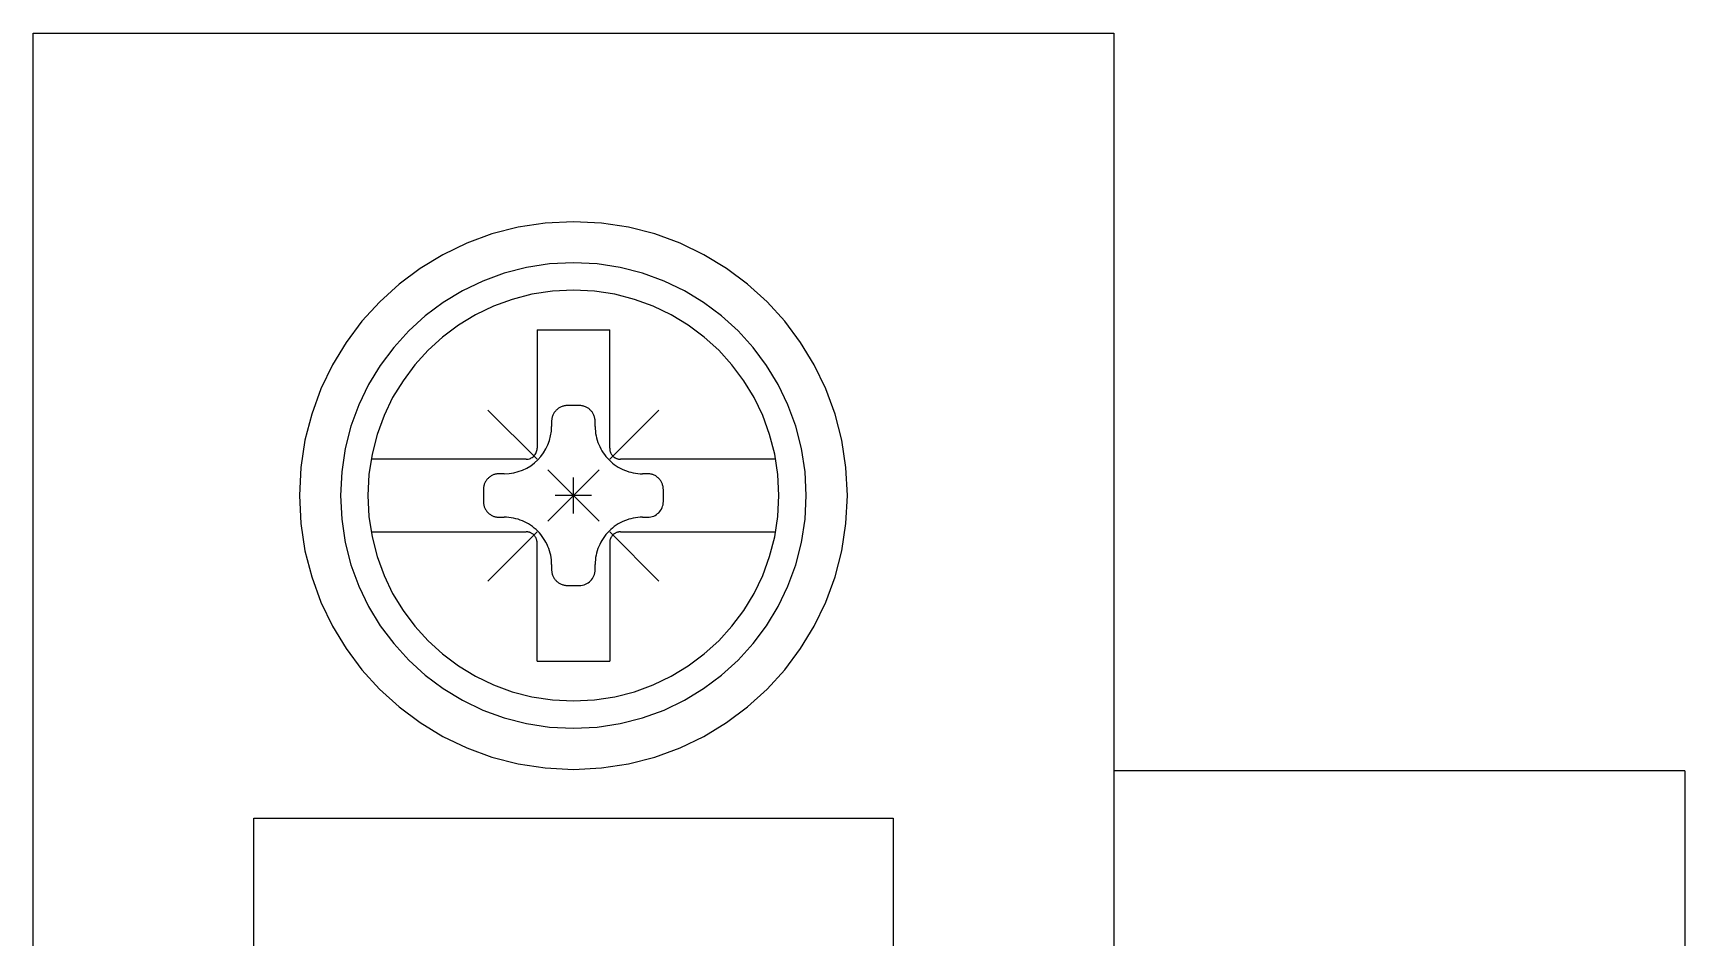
# Model space of a CAD drawing. Header units: millimetres. Extents: x 173893 to 258446, y -176540 to -123824.
# Drawn here: x 199119.33 to 199146.8, y -139255.72 to -139240.66 of the extents above; entities that cross this region are included whole.
import ezdxf

# ---------------------------------------------------------------- set-up
doc = ezdxf.new("R2010")
doc.units = ezdxf.units.MM
doc.header["$LTSCALE"] = 3
doc.layers.add('1', color=3, linetype='Continuous')

msp = doc.modelspace()

# ---------------------------------------------------------------- linework, layer by layer
for p, q in [((199119.325, -139320.141), (199119.325, -139240.659)), ((199119.325, -139240.659), (199137.297, -139240.659)), ((199137.297, -139240.659), (199137.297, -139320.141)), ((199127.845, -139243.822), (199127.393, -139243.891)), ((199128.311, -139243.798), (199127.845, -139243.822)), ((199128.777, -139243.822), (199128.311, -139243.798)), ((199128.311, -139243.798), (199128.311, -139243.798)), ((199129.23, -139243.891), (199128.777, -139243.822)), ((199126.956, -139244.003), (199126.538, -139244.156)), ((199127.393, -139243.891), (199126.956, -139244.003)), ((199129.666, -139244.003), (199129.23, -139243.891)), ((199130.085, -139244.156), (199129.666, -139244.003)), ((199126.139, -139244.348), (199125.764, -139244.576)), ((199126.538, -139244.156), (199126.139, -139244.348)), ((199130.483, -139244.348), (199130.085, -139244.156)), ((199130.859, -139244.576), (199130.483, -139244.348)), ((199125.764, -139244.576), (199125.413, -139244.838)), ((199127.531, -139244.56), (199127.16, -139244.656)), ((199127.915, -139244.501), (199127.531, -139244.56)), ((199128.311, -139244.482), (199127.915, -139244.501)), ((199128.707, -139244.501), (199128.311, -139244.482)), ((199128.311, -139244.482), (199128.311, -139244.482)), ((199129.092, -139244.56), (199128.707, -139244.501)), ((199129.463, -139244.656), (199129.092, -139244.56)), ((199131.209, -139244.838), (199130.859, -139244.576)), ((199125.413, -139244.838), (199125.09, -139245.133)), ((199126.804, -139244.786), (199126.465, -139244.949)), ((199127.16, -139244.656), (199126.804, -139244.786)), ((199129.819, -139244.786), (199129.463, -139244.656)), ((199130.157, -139244.949), (199129.819, -139244.786)), ((199131.533, -139245.133), (199131.209, -139244.838)), ((199125.09, -139245.133), (199124.795, -139245.456)), ((199126.146, -139245.143), (199125.848, -139245.366)), ((199126.465, -139244.949), (199126.146, -139245.143)), ((199127.295, -139245.091), (199126.981, -139245.206)), ((199127.622, -139245.007), (199127.295, -139245.091)), ((199127.962, -139244.955), (199127.622, -139245.007)), ((199128.311, -139244.937), (199127.962, -139244.955)), ((199128.661, -139244.955), (199128.311, -139244.937)), ((199128.311, -139244.937), (199128.311, -139244.937)), ((199129, -139245.007), (199128.661, -139244.955)), ((199129.327, -139245.091), (199129, -139245.007)), ((199129.641, -139245.206), (199129.327, -139245.091)), ((199130.476, -139245.143), (199130.157, -139244.949)), ((199130.775, -139245.366), (199130.476, -139245.143)), ((199131.827, -139245.456), (199131.533, -139245.133)), ((199124.795, -139245.456), (199124.533, -139245.807)), ((199125.848, -139245.366), (199125.573, -139245.616)), ((199126.682, -139245.35), (199126.401, -139245.521)), ((199126.981, -139245.206), (199126.682, -139245.35)), ((199129.94, -139245.35), (199129.641, -139245.206)), ((199130.222, -139245.521), (199129.94, -139245.35)), ((199131.05, -139245.616), (199130.775, -139245.366)), ((199132.089, -139245.807), (199131.827, -139245.456)), ((199125.573, -139245.616), (199125.323, -139245.891)), ((199126.137, -139245.717), (199125.895, -139245.938)), ((199126.401, -139245.521), (199126.137, -139245.717)), ((199127.708, -139245.597), (199127.708, -139247.569)), ((199127.708, -139245.597), (199128.915, -139245.597)), ((199128.915, -139247.569), (199128.915, -139245.597)), ((199130.485, -139245.717), (199130.222, -139245.521)), ((199130.728, -139245.938), (199130.485, -139245.717)), ((199131.3, -139245.891), (199131.05, -139245.616)), ((199124.533, -139245.807), (199124.305, -139246.182)), ((199125.323, -139245.891), (199125.1, -139246.189)), ((199125.895, -139245.938), (199125.674, -139246.181)), ((199130.948, -139246.181), (199130.728, -139245.938)), ((199131.523, -139246.189), (199131.3, -139245.891)), ((199132.318, -139246.182), (199132.089, -139245.807)), ((199124.305, -139246.182), (199124.113, -139246.581)), ((199125.1, -139246.189), (199124.906, -139246.508)), ((199125.674, -139246.181), (199125.478, -139246.444)), ((199131.145, -139246.444), (199130.948, -139246.181)), ((199131.717, -139246.508), (199131.523, -139246.189)), ((199132.51, -139246.581), (199132.318, -139246.182)), ((199124.906, -139246.508), (199124.743, -139246.847)), ((199125.478, -139246.444), (199125.306, -139246.725)), ((199131.316, -139246.725), (199131.145, -139246.444)), ((199131.88, -139246.847), (199131.717, -139246.508)), ((199124.113, -139246.581), (199123.96, -139246.999)), ((199124.743, -139246.847), (199124.612, -139247.203)), ((199125.306, -139246.725), (199125.163, -139247.024)), ((199131.46, -139247.024), (199131.316, -139246.725)), ((199132.01, -139247.203), (199131.88, -139246.847)), ((199132.663, -139246.999), (199132.51, -139246.581)), ((199123.96, -139246.999), (199123.848, -139247.436)), ((199125.163, -139247.024), (199125.048, -139247.338)), ((199126.889, -139246.932), (199127.708, -139247.751)), ((199127.95, -139247.107), (199127.949, -139247.12)), ((199127.949, -139247.12), (199127.949, -139247.205)), ((199127.951, -139247.094), (199127.95, -139247.107)), ((199127.952, -139247.081), (199127.951, -139247.094)), ((199127.954, -139247.069), (199127.952, -139247.081)), ((199127.957, -139247.056), (199127.954, -139247.069)), ((199127.961, -139247.044), (199127.957, -139247.056)), ((199127.964, -139247.032), (199127.961, -139247.044)), ((199127.969, -139247.02), (199127.964, -139247.032)), ((199127.974, -139247.008), (199127.969, -139247.02)), ((199127.98, -139246.997), (199127.974, -139247.008)), ((199127.986, -139246.985), (199127.98, -139246.997)), ((199127.993, -139246.975), (199127.986, -139246.985)), ((199128.001, -139246.964), (199127.993, -139246.975)), ((199128.009, -139246.954), (199128.001, -139246.964)), ((199128.017, -139246.944), (199128.009, -139246.954)), ((199128.026, -139246.935), (199128.017, -139246.944)), ((199128.036, -139246.926), (199128.026, -139246.935)), ((199128.026, -139246.935), (199128.026, -139246.935)), ((199128.045, -139246.917), (199128.036, -139246.926)), ((199128.056, -139246.909), (199128.045, -139246.917)), ((199128.066, -139246.902), (199128.056, -139246.909)), ((199128.077, -139246.895), (199128.066, -139246.902)), ((199128.088, -139246.889), (199128.077, -139246.895)), ((199128.1, -139246.883), (199128.088, -139246.889)), ((199128.111, -139246.878), (199128.1, -139246.883)), ((199128.123, -139246.873), (199128.111, -139246.878)), ((199128.135, -139246.869), (199128.123, -139246.873)), ((199128.148, -139246.866), (199128.135, -139246.869)), ((199128.16, -139246.863), (199128.148, -139246.866)), ((199128.173, -139246.861), (199128.16, -139246.863)), ((199128.186, -139246.859), (199128.173, -139246.861)), ((199128.199, -139246.858), (199128.186, -139246.859)), ((199128.212, -139246.858), (199128.199, -139246.858)), ((199128.411, -139246.858), (199128.212, -139246.858)), ((199128.212, -139246.858), (199128.212, -139246.858)), ((199128.424, -139246.858), (199128.411, -139246.858)), ((199128.437, -139246.859), (199128.424, -139246.858)), ((199128.45, -139246.861), (199128.437, -139246.859)), ((199128.462, -139246.863), (199128.45, -139246.861)), ((199128.475, -139246.866), (199128.462, -139246.863)), ((199128.487, -139246.869), (199128.475, -139246.866)), ((199128.499, -139246.873), (199128.487, -139246.869)), ((199128.511, -139246.878), (199128.499, -139246.873)), ((199128.523, -139246.883), (199128.511, -139246.878)), ((199128.534, -139246.889), (199128.523, -139246.883)), ((199128.546, -139246.895), (199128.534, -139246.889)), ((199128.557, -139246.902), (199128.546, -139246.895)), ((199128.567, -139246.909), (199128.557, -139246.902)), ((199128.577, -139246.917), (199128.567, -139246.909)), ((199128.587, -139246.926), (199128.577, -139246.917)), ((199128.597, -139246.935), (199128.587, -139246.926)), ((199128.605, -139246.944), (199128.597, -139246.935)), ((199128.597, -139246.935), (199128.597, -139246.935)), ((199128.614, -139246.954), (199128.605, -139246.944)), ((199128.622, -139246.964), (199128.614, -139246.954)), ((199128.629, -139246.975), (199128.622, -139246.964)), ((199128.636, -139246.985), (199128.629, -139246.975)), ((199128.642, -139246.997), (199128.636, -139246.985)), ((199128.648, -139247.008), (199128.642, -139246.997)), ((199128.653, -139247.02), (199128.648, -139247.008)), ((199128.658, -139247.032), (199128.653, -139247.02)), ((199128.662, -139247.044), (199128.658, -139247.032)), ((199128.665, -139247.056), (199128.662, -139247.044)), ((199128.668, -139247.069), (199128.665, -139247.056)), ((199128.67, -139247.081), (199128.668, -139247.069)), ((199128.672, -139247.094), (199128.67, -139247.081)), ((199128.673, -139247.107), (199128.672, -139247.094)), ((199128.673, -139247.12), (199128.673, -139247.107)), ((199128.673, -139247.205), (199128.673, -139247.12)), ((199128.673, -139247.12), (199128.673, -139247.12)), ((199128.915, -139247.751), (199129.734, -139246.932)), ((199131.575, -139247.338), (199131.46, -139247.024)), ((199132.775, -139247.436), (199132.663, -139246.999)), ((199124.612, -139247.203), (199124.517, -139247.574)), ((199125.048, -139247.338), (199124.964, -139247.666)), ((199127.914, -139247.439), (199127.933, -139247.363)), ((199127.933, -139247.363), (199127.945, -139247.285)), ((199127.945, -139247.285), (199127.949, -139247.205)), ((199128.673, -139247.205), (199128.673, -139247.205)), ((199128.673, -139247.205), (199128.674, -139247.244)), ((199128.674, -139247.244), (199128.677, -139247.283)), ((199128.677, -139247.283), (199128.682, -139247.321)), ((199128.682, -139247.321), (199128.689, -139247.359)), ((199128.689, -139247.359), (199128.697, -139247.397)), ((199128.697, -139247.397), (199128.707, -139247.434)), ((199131.659, -139247.666), (199131.575, -139247.338)), ((199132.105, -139247.574), (199132.01, -139247.203)), ((199123.848, -139247.436), (199123.778, -139247.888)), ((199124.517, -139247.574), (199124.458, -139247.958)), ((199124.964, -139247.666), (199124.912, -139248.005)), ((199127.666, -139247.684), (199127.677, -139247.67)), ((199127.677, -139247.67), (199127.686, -139247.655)), ((199127.686, -139247.655), (199127.694, -139247.639)), ((199127.694, -139247.639), (199127.7, -139247.622)), ((199127.7, -139247.622), (199127.704, -139247.605)), ((199127.704, -139247.605), (199127.707, -139247.587)), ((199127.707, -139247.587), (199127.708, -139247.569)), ((199127.769, -139247.706), (199127.815, -139247.645)), ((199127.815, -139247.645), (199127.854, -139247.58)), ((199127.854, -139247.58), (199127.887, -139247.511)), ((199127.887, -139247.511), (199127.914, -139247.439)), ((199128.707, -139247.434), (199128.719, -139247.47)), ((199128.719, -139247.47), (199128.733, -139247.506)), ((199128.733, -139247.506), (199128.749, -139247.541)), ((199128.749, -139247.541), (199128.766, -139247.576)), ((199128.766, -139247.576), (199128.785, -139247.609)), ((199128.785, -139247.609), (199128.806, -139247.642)), ((199128.806, -139247.642), (199128.828, -139247.673)), ((199128.828, -139247.673), (199128.852, -139247.704)), ((199128.915, -139247.569), (199128.915, -139247.569)), ((199128.915, -139247.569), (199128.915, -139247.577)), ((199128.915, -139247.577), (199128.915, -139247.586)), ((199128.915, -139247.586), (199128.916, -139247.595)), ((199128.916, -139247.595), (199128.918, -139247.604)), ((199128.918, -139247.604), (199128.92, -139247.613)), ((199128.92, -139247.613), (199128.922, -139247.621)), ((199128.922, -139247.621), (199128.925, -139247.63)), ((199128.925, -139247.63), (199128.928, -139247.638)), ((199128.928, -139247.638), (199128.932, -139247.646)), ((199128.932, -139247.646), (199128.936, -139247.654)), ((199128.936, -139247.654), (199128.94, -139247.662)), ((199128.94, -139247.662), (199128.945, -139247.67)), ((199128.945, -139247.67), (199128.95, -139247.677)), ((199131.711, -139248.005), (199131.659, -139247.666)), ((199132.164, -139247.958), (199132.105, -139247.574)), ((199132.844, -139247.888), (199132.775, -139247.436)), ((199123.778, -139247.888), (199123.755, -139248.354)), ((199127.526, -139247.751), (199124.948, -139247.751)), ((199127.396, -139247.957), (199127.468, -139247.93)), ((199127.468, -139247.93), (199127.537, -139247.897)), ((199127.526, -139247.751), (199127.544, -139247.75)), ((199127.526, -139247.751), (199127.526, -139247.751)), ((199127.537, -139247.897), (199127.602, -139247.858)), ((199127.544, -139247.75), (199127.562, -139247.747)), ((199127.562, -139247.747), (199127.58, -139247.742)), ((199127.58, -139247.742), (199127.597, -139247.736)), ((199127.597, -139247.736), (199127.612, -139247.729)), ((199127.602, -139247.858), (199127.663, -139247.812)), ((199127.612, -139247.729), (199127.627, -139247.719)), ((199127.627, -139247.719), (199127.641, -139247.709)), ((199127.641, -139247.709), (199127.655, -139247.697)), ((199127.655, -139247.697), (199127.666, -139247.684)), ((199127.663, -139247.812), (199127.719, -139247.762)), ((199127.719, -139247.762), (199127.769, -139247.706)), ((199127.885, -139247.928), (199128.738, -139248.781)), ((199127.885, -139248.781), (199128.738, -139247.928)), ((199128.852, -139247.704), (199128.877, -139247.733)), ((199128.877, -139247.733), (199128.904, -139247.762)), ((199128.904, -139247.762), (199128.904, -139247.762)), ((199128.904, -139247.762), (199128.932, -139247.788)), ((199128.932, -139247.788), (199128.962, -139247.814)), ((199128.95, -139247.677), (199128.956, -139247.684)), ((199128.956, -139247.684), (199128.962, -139247.691)), ((199128.962, -139247.691), (199128.968, -139247.697)), ((199128.962, -139247.814), (199128.992, -139247.838)), ((199128.968, -139247.697), (199128.968, -139247.697)), ((199128.968, -139247.697), (199128.974, -139247.703)), ((199128.974, -139247.703), (199128.981, -139247.709)), ((199128.981, -139247.709), (199128.988, -139247.715)), ((199128.988, -139247.715), (199128.996, -139247.72)), ((199128.992, -139247.838), (199129.024, -139247.86)), ((199128.996, -139247.72), (199129.003, -139247.725)), ((199129.003, -139247.725), (199129.011, -139247.729)), ((199129.011, -139247.729), (199129.019, -139247.733)), ((199129.019, -139247.733), (199129.027, -139247.737)), ((199129.024, -139247.86), (199129.056, -139247.88)), ((199129.027, -139247.737), (199129.035, -139247.74)), ((199129.035, -139247.74), (199129.044, -139247.743)), ((199129.044, -139247.743), (199129.052, -139247.745)), ((199129.052, -139247.745), (199129.061, -139247.747)), ((199129.056, -139247.88), (199129.09, -139247.899)), ((199129.061, -139247.747), (199129.07, -139247.749)), ((199129.07, -139247.749), (199129.079, -139247.75)), ((199129.079, -139247.75), (199129.088, -139247.75)), ((199129.088, -139247.75), (199129.097, -139247.751)), ((199129.09, -139247.899), (199129.124, -139247.917)), ((199131.675, -139247.751), (199129.097, -139247.751)), ((199129.124, -139247.917), (199129.159, -139247.932)), ((199129.159, -139247.932), (199129.195, -139247.946)), ((199129.195, -139247.946), (199129.232, -139247.958)), ((199132.868, -139248.354), (199132.844, -139247.888)), ((199124.458, -139247.958), (199124.439, -139248.354)), ((199124.912, -139248.005), (199124.894, -139248.354)), ((199126.818, -139248.216), (199126.816, -139248.229)), ((199126.82, -139248.203), (199126.818, -139248.216)), ((199126.823, -139248.191), (199126.82, -139248.203)), ((199126.826, -139248.178), (199126.823, -139248.191)), ((199126.83, -139248.166), (199126.826, -139248.178)), ((199126.835, -139248.154), (199126.83, -139248.166)), ((199126.84, -139248.142), (199126.835, -139248.154)), ((199126.846, -139248.131), (199126.84, -139248.142)), ((199126.852, -139248.12), (199126.846, -139248.131)), ((199126.859, -139248.109), (199126.852, -139248.12)), ((199126.866, -139248.098), (199126.859, -139248.109)), ((199126.874, -139248.088), (199126.866, -139248.098)), ((199126.883, -139248.078), (199126.874, -139248.088)), ((199126.892, -139248.069), (199126.883, -139248.078)), ((199126.901, -139248.06), (199126.892, -139248.069)), ((199126.892, -139248.069), (199126.892, -139248.069)), ((199126.911, -139248.052), (199126.901, -139248.06)), ((199126.921, -139248.044), (199126.911, -139248.052)), ((199126.932, -139248.036), (199126.921, -139248.044)), ((199126.942, -139248.029), (199126.932, -139248.036)), ((199126.953, -139248.023), (199126.942, -139248.029)), ((199126.965, -139248.017), (199126.953, -139248.023)), ((199126.977, -139248.012), (199126.965, -139248.017)), ((199126.989, -139248.007), (199126.977, -139248.012)), ((199127.001, -139248.003), (199126.989, -139248.007)), ((199127.013, -139248), (199127.001, -139248.003)), ((199127.026, -139247.997), (199127.013, -139248)), ((199127.038, -139247.995), (199127.026, -139247.997)), ((199127.051, -139247.993), (199127.038, -139247.995)), ((199127.064, -139247.993), (199127.051, -139247.993)), ((199127.077, -139247.992), (199127.064, -139247.993)), ((199127.162, -139247.992), (199127.077, -139247.992)), ((199127.077, -139247.992), (199127.077, -139247.992)), ((199127.162, -139247.992), (199127.242, -139247.988)), ((199127.162, -139247.992), (199127.162, -139247.992)), ((199127.242, -139247.988), (199127.321, -139247.976)), ((199127.321, -139247.976), (199127.396, -139247.957)), ((199128.311, -139248.656), (199128.311, -139248.053)), ((199129.232, -139247.958), (199129.269, -139247.968)), ((199129.269, -139247.968), (199129.306, -139247.977)), ((199129.306, -139247.977), (199129.344, -139247.984)), ((199129.344, -139247.984), (199129.383, -139247.988)), ((199129.383, -139247.988), (199129.422, -139247.991)), ((199129.422, -139247.991), (199129.461, -139247.992)), ((199129.545, -139247.992), (199129.461, -139247.992)), ((199129.558, -139247.993), (199129.545, -139247.992)), ((199129.571, -139247.993), (199129.558, -139247.993)), ((199129.584, -139247.995), (199129.571, -139247.993)), ((199129.597, -139247.997), (199129.584, -139247.995)), ((199129.609, -139248), (199129.597, -139247.997)), ((199129.622, -139248.003), (199129.609, -139248)), ((199129.634, -139248.007), (199129.622, -139248.003)), ((199129.646, -139248.012), (199129.634, -139248.007)), ((199129.657, -139248.017), (199129.646, -139248.012)), ((199129.669, -139248.023), (199129.657, -139248.017)), ((199129.68, -139248.029), (199129.669, -139248.023)), ((199129.691, -139248.036), (199129.68, -139248.029)), ((199129.701, -139248.044), (199129.691, -139248.036)), ((199129.712, -139248.052), (199129.701, -139248.044)), ((199129.722, -139248.06), (199129.712, -139248.052)), ((199129.731, -139248.069), (199129.722, -139248.06)), ((199129.74, -139248.078), (199129.731, -139248.069)), ((199129.731, -139248.069), (199129.731, -139248.069)), ((199129.748, -139248.088), (199129.74, -139248.078)), ((199129.756, -139248.098), (199129.748, -139248.088)), ((199129.764, -139248.109), (199129.756, -139248.098)), ((199129.771, -139248.12), (199129.764, -139248.109)), ((199129.777, -139248.131), (199129.771, -139248.12)), ((199129.783, -139248.142), (199129.777, -139248.131)), ((199129.788, -139248.154), (199129.783, -139248.142)), ((199129.792, -139248.166), (199129.788, -139248.154)), ((199129.796, -139248.178), (199129.792, -139248.166)), ((199129.8, -139248.191), (199129.796, -139248.178)), ((199129.803, -139248.203), (199129.8, -139248.191)), ((199129.805, -139248.216), (199129.803, -139248.203)), ((199129.807, -139248.229), (199129.805, -139248.216)), ((199131.729, -139248.354), (199131.711, -139248.005)), ((199132.184, -139248.354), (199132.164, -139247.958)), ((199123.755, -139248.354), (199123.755, -139248.354)), ((199123.755, -139248.354), (199123.778, -139248.82)), ((199124.439, -139248.354), (199124.439, -139248.354)), ((199124.439, -139248.354), (199124.458, -139248.75)), ((199124.894, -139248.354), (199124.894, -139248.354)), ((199124.894, -139248.354), (199124.912, -139248.704)), ((199126.816, -139248.229), (199126.815, -139248.242)), ((199126.815, -139248.242), (199126.815, -139248.255)), ((199126.815, -139248.255), (199126.815, -139248.454)), ((199126.815, -139248.454), (199126.815, -139248.454)), ((199126.815, -139248.454), (199126.815, -139248.467)), ((199126.815, -139248.467), (199126.816, -139248.48)), ((199126.816, -139248.48), (199126.818, -139248.493)), ((199126.818, -139248.493), (199126.82, -139248.505)), ((199128.613, -139248.354), (199128.01, -139248.354)), ((199129.803, -139248.507), (199129.806, -139248.481)), ((199129.806, -139248.481), (199129.808, -139248.454)), ((199129.807, -139248.242), (199129.807, -139248.229)), ((199129.808, -139248.255), (199129.807, -139248.242)), ((199129.808, -139248.454), (199129.808, -139248.255)), ((199129.808, -139248.255), (199129.808, -139248.255)), ((199131.711, -139248.704), (199131.729, -139248.354)), ((199131.729, -139248.354), (199131.729, -139248.354)), ((199132.164, -139248.75), (199132.184, -139248.354)), ((199132.184, -139248.354), (199132.184, -139248.354)), ((199132.844, -139248.82), (199132.868, -139248.354)), ((199132.868, -139248.354), (199132.868, -139248.354)), ((199124.458, -139248.75), (199124.517, -139249.135)), ((199124.912, -139248.704), (199124.964, -139249.043)), ((199126.82, -139248.505), (199126.823, -139248.518)), ((199126.823, -139248.518), (199126.826, -139248.53)), ((199126.826, -139248.53), (199126.83, -139248.542)), ((199126.83, -139248.542), (199126.835, -139248.554)), ((199126.835, -139248.554), (199126.84, -139248.566)), ((199126.84, -139248.566), (199126.846, -139248.578)), ((199126.846, -139248.578), (199126.852, -139248.589)), ((199126.852, -139248.589), (199126.859, -139248.6)), ((199126.859, -139248.6), (199126.866, -139248.61)), ((199126.866, -139248.61), (199126.874, -139248.62)), ((199126.874, -139248.62), (199126.883, -139248.63)), ((199126.883, -139248.63), (199126.892, -139248.64)), ((199126.892, -139248.64), (199126.892, -139248.64)), ((199126.892, -139248.64), (199126.901, -139248.649)), ((199126.901, -139248.649), (199126.911, -139248.657)), ((199126.911, -139248.657), (199126.921, -139248.665)), ((199126.921, -139248.665), (199126.932, -139248.672)), ((199126.932, -139248.672), (199126.942, -139248.679)), ((199126.942, -139248.679), (199126.953, -139248.685)), ((199126.953, -139248.685), (199126.965, -139248.691)), ((199126.965, -139248.691), (199126.977, -139248.697)), ((199126.977, -139248.697), (199126.989, -139248.701)), ((199126.989, -139248.701), (199127.001, -139248.705)), ((199127.001, -139248.705), (199127.013, -139248.708)), ((199127.013, -139248.708), (199127.026, -139248.711)), ((199127.026, -139248.711), (199127.038, -139248.713)), ((199127.038, -139248.713), (199127.051, -139248.715)), ((199127.051, -139248.715), (199127.064, -139248.716)), ((199127.064, -139248.716), (199127.077, -139248.717)), ((199127.077, -139248.717), (199127.162, -139248.717)), ((199127.201, -139248.717), (199127.162, -139248.717)), ((199127.24, -139248.72), (199127.201, -139248.717)), ((199127.278, -139248.725), (199127.24, -139248.72)), ((199127.316, -139248.732), (199127.278, -139248.725)), ((199127.354, -139248.74), (199127.316, -139248.732)), ((199127.391, -139248.75), (199127.354, -139248.74)), ((199127.427, -139248.762), (199127.391, -139248.75)), ((199127.463, -139248.776), (199127.427, -139248.762)), ((199129.195, -139248.762), (199129.159, -139248.776)), ((199129.232, -139248.75), (199129.195, -139248.762)), ((199129.269, -139248.74), (199129.232, -139248.75)), ((199129.306, -139248.732), (199129.269, -139248.74)), ((199129.344, -139248.725), (199129.306, -139248.732)), ((199129.383, -139248.72), (199129.344, -139248.725)), ((199129.422, -139248.717), (199129.383, -139248.72)), ((199129.461, -139248.717), (199129.422, -139248.717)), ((199129.461, -139248.717), (199129.545, -139248.717)), ((199129.461, -139248.717), (199129.461, -139248.717)), ((199129.545, -139248.717), (199129.572, -139248.715)), ((199129.545, -139248.717), (199129.545, -139248.717)), ((199129.572, -139248.715), (199129.598, -139248.711)), ((199129.598, -139248.711), (199129.623, -139248.705)), ((199129.623, -139248.705), (199129.648, -139248.696)), ((199129.648, -139248.696), (199129.67, -139248.685)), ((199129.67, -139248.685), (199129.692, -139248.672)), ((199129.692, -139248.672), (199129.712, -139248.656)), ((199129.712, -139248.656), (199129.731, -139248.64)), ((199129.731, -139248.64), (199129.748, -139248.621)), ((199129.748, -139248.621), (199129.763, -139248.601)), ((199129.763, -139248.601), (199129.776, -139248.579)), ((199129.776, -139248.579), (199129.787, -139248.556)), ((199129.787, -139248.556), (199129.796, -139248.532)), ((199129.796, -139248.532), (199129.803, -139248.507)), ((199131.659, -139249.043), (199131.711, -139248.704)), ((199132.105, -139249.135), (199132.164, -139248.75)), ((199123.778, -139248.82), (199123.847, -139249.273)), ((199124.948, -139248.958), (199127.526, -139248.958)), ((199124.964, -139249.043), (199125.048, -139249.37)), ((199126.889, -139249.777), (199127.708, -139248.958)), ((199127.498, -139248.792), (199127.463, -139248.776)), ((199127.533, -139248.809), (199127.498, -139248.792)), ((199127.535, -139248.958), (199127.526, -139248.958)), ((199127.566, -139248.828), (199127.533, -139248.809)), ((199127.544, -139248.959), (199127.535, -139248.958)), ((199127.552, -139248.96), (199127.544, -139248.959)), ((199127.561, -139248.962), (199127.552, -139248.96)), ((199127.57, -139248.963), (199127.561, -139248.962)), ((199127.599, -139248.849), (199127.566, -139248.828)), ((199127.579, -139248.966), (199127.57, -139248.963)), ((199127.587, -139248.969), (199127.579, -139248.966)), ((199127.595, -139248.972), (199127.587, -139248.969)), ((199127.603, -139248.975), (199127.595, -139248.972)), ((199127.63, -139248.871), (199127.599, -139248.849)), ((199127.611, -139248.979), (199127.603, -139248.975)), ((199127.619, -139248.984), (199127.611, -139248.979)), ((199127.627, -139248.989), (199127.619, -139248.984)), ((199127.634, -139248.994), (199127.627, -139248.989)), ((199127.661, -139248.895), (199127.63, -139248.871)), ((199127.641, -139248.999), (199127.634, -139248.994)), ((199127.648, -139249.005), (199127.641, -139248.999)), ((199127.655, -139249.011), (199127.648, -139249.005)), ((199127.661, -139249.018), (199127.655, -139249.011)), ((199127.655, -139249.011), (199127.655, -139249.011)), ((199127.69, -139248.92), (199127.661, -139248.895)), ((199127.667, -139249.025), (199127.661, -139249.018)), ((199127.672, -139249.032), (199127.667, -139249.025)), ((199127.677, -139249.039), (199127.672, -139249.032)), ((199127.682, -139249.046), (199127.677, -139249.039)), ((199127.686, -139249.054), (199127.682, -139249.046)), ((199127.719, -139248.947), (199127.69, -139248.92)), ((199127.746, -139248.975), (199127.719, -139248.947)), ((199127.719, -139248.947), (199127.719, -139248.947)), ((199127.771, -139249.005), (199127.746, -139248.975)), ((199127.795, -139249.035), (199127.771, -139249.005)), ((199127.817, -139249.067), (199127.795, -139249.035)), ((199128.828, -139249.035), (199128.806, -139249.067)), ((199128.852, -139249.005), (199128.828, -139249.035)), ((199128.877, -139248.975), (199128.852, -139249.005)), ((199128.904, -139248.947), (199128.877, -139248.975)), ((199128.932, -139248.92), (199128.904, -139248.947)), ((199128.904, -139248.947), (199128.904, -139248.947)), ((199128.915, -139248.958), (199129.734, -139249.777)), ((199128.962, -139248.895), (199128.932, -139248.92)), ((199128.94, -139249.046), (199128.936, -139249.054)), ((199128.945, -139249.039), (199128.94, -139249.046)), ((199128.95, -139249.032), (199128.945, -139249.039)), ((199128.956, -139249.025), (199128.95, -139249.032)), ((199128.962, -139249.018), (199128.956, -139249.025)), ((199128.992, -139248.871), (199128.962, -139248.895)), ((199128.968, -139249.011), (199128.962, -139249.018)), ((199128.974, -139249.005), (199128.968, -139249.011)), ((199128.968, -139249.011), (199128.968, -139249.011)), ((199128.981, -139248.999), (199128.974, -139249.005)), ((199128.988, -139248.994), (199128.981, -139248.999)), ((199128.996, -139248.989), (199128.988, -139248.994)), ((199129.024, -139248.849), (199128.992, -139248.871)), ((199129.003, -139248.984), (199128.996, -139248.989)), ((199129.011, -139248.979), (199129.003, -139248.984)), ((199129.019, -139248.975), (199129.011, -139248.979)), ((199129.027, -139248.972), (199129.019, -139248.975)), ((199129.056, -139248.828), (199129.024, -139248.849)), ((199129.035, -139248.969), (199129.027, -139248.972)), ((199129.044, -139248.966), (199129.035, -139248.969)), ((199129.052, -139248.963), (199129.044, -139248.966)), ((199129.061, -139248.962), (199129.052, -139248.963)), ((199129.09, -139248.809), (199129.056, -139248.828)), ((199129.07, -139248.96), (199129.061, -139248.962)), ((199129.079, -139248.959), (199129.07, -139248.96)), ((199129.088, -139248.958), (199129.079, -139248.959)), ((199129.097, -139248.958), (199129.088, -139248.958)), ((199129.124, -139248.792), (199129.09, -139248.809)), ((199129.097, -139248.958), (199129.097, -139248.958)), ((199129.097, -139248.958), (199131.675, -139248.958)), ((199129.159, -139248.776), (199129.124, -139248.792)), ((199131.575, -139249.37), (199131.659, -139249.043)), ((199132.775, -139249.273), (199132.844, -139248.82)), ((199123.847, -139249.273), (199123.96, -139249.709)), ((199124.517, -139249.135), (199124.612, -139249.506)), ((199127.69, -139249.062), (199127.686, -139249.054)), ((199127.694, -139249.07), (199127.69, -139249.062)), ((199127.697, -139249.079), (199127.694, -139249.07)), ((199127.7, -139249.087), (199127.697, -139249.079)), ((199127.702, -139249.096), (199127.7, -139249.087)), ((199127.704, -139249.104), (199127.702, -139249.096)), ((199127.706, -139249.113), (199127.704, -139249.104)), ((199127.707, -139249.122), (199127.706, -139249.113)), ((199127.708, -139249.131), (199127.707, -139249.122)), ((199127.708, -139249.14), (199127.708, -139249.131)), ((199127.708, -139249.14), (199127.708, -139249.14)), ((199127.708, -139251.112), (199127.708, -139249.14)), ((199127.838, -139249.1), (199127.817, -139249.067)), ((199127.856, -139249.133), (199127.838, -139249.1)), ((199127.874, -139249.167), (199127.856, -139249.133)), ((199127.889, -139249.203), (199127.874, -139249.167)), ((199127.903, -139249.238), (199127.889, -139249.203)), ((199127.915, -139249.275), (199127.903, -139249.238)), ((199127.925, -139249.312), (199127.915, -139249.275)), ((199127.934, -139249.349), (199127.925, -139249.312)), ((199128.697, -139249.312), (199128.689, -139249.349)), ((199128.707, -139249.275), (199128.697, -139249.312)), ((199128.719, -139249.238), (199128.707, -139249.275)), ((199128.733, -139249.203), (199128.719, -139249.238)), ((199128.749, -139249.167), (199128.733, -139249.203)), ((199128.766, -139249.133), (199128.749, -139249.167)), ((199128.785, -139249.1), (199128.766, -139249.133)), ((199128.806, -139249.067), (199128.785, -139249.1)), ((199128.916, -139249.113), (199128.915, -139249.122)), ((199128.915, -139249.122), (199128.915, -139249.131)), ((199128.915, -139249.131), (199128.915, -139249.14)), ((199128.915, -139249.14), (199128.915, -139251.112)), ((199128.918, -139249.104), (199128.916, -139249.113)), ((199128.92, -139249.096), (199128.918, -139249.104)), ((199128.922, -139249.087), (199128.92, -139249.096)), ((199128.925, -139249.079), (199128.922, -139249.087)), ((199128.928, -139249.07), (199128.925, -139249.079)), ((199128.932, -139249.062), (199128.928, -139249.07)), ((199128.936, -139249.054), (199128.932, -139249.062)), ((199132.01, -139249.506), (199132.105, -139249.135)), ((199132.663, -139249.709), (199132.775, -139249.273)), ((199124.612, -139249.506), (199124.743, -139249.862)), ((199125.048, -139249.37), (199125.163, -139249.684)), ((199127.941, -139249.387), (199127.934, -139249.349)), ((199127.945, -139249.426), (199127.941, -139249.387)), ((199127.948, -139249.465), (199127.945, -139249.426)), ((199127.949, -139249.504), (199127.948, -139249.465)), ((199127.949, -139249.504), (199127.949, -139249.589)), ((199127.949, -139249.504), (199127.949, -139249.504)), ((199127.949, -139249.589), (199127.949, -139249.589)), ((199127.949, -139249.589), (199127.95, -139249.601)), ((199128.672, -139249.615), (199128.673, -139249.589)), ((199128.674, -139249.465), (199128.673, -139249.504)), ((199128.673, -139249.589), (199128.673, -139249.504)), ((199128.677, -139249.426), (199128.674, -139249.465)), ((199128.682, -139249.387), (199128.677, -139249.426)), ((199128.689, -139249.349), (199128.682, -139249.387)), ((199131.46, -139249.684), (199131.575, -139249.37)), ((199131.88, -139249.862), (199132.01, -139249.506)), ((199123.96, -139249.709), (199124.113, -139250.128)), ((199124.743, -139249.862), (199124.906, -139250.2)), ((199125.163, -139249.684), (199125.306, -139249.983)), ((199127.95, -139249.601), (199127.951, -139249.614)), ((199127.951, -139249.614), (199127.952, -139249.627)), ((199127.952, -139249.627), (199127.954, -139249.64)), ((199127.954, -139249.64), (199127.957, -139249.652)), ((199127.957, -139249.652), (199127.961, -139249.665)), ((199127.961, -139249.665), (199127.964, -139249.677)), ((199127.964, -139249.677), (199127.969, -139249.689)), ((199127.969, -139249.689), (199127.974, -139249.701)), ((199127.974, -139249.701), (199127.98, -139249.712)), ((199127.98, -139249.712), (199127.986, -139249.723)), ((199127.986, -139249.723), (199127.993, -139249.734)), ((199127.993, -139249.734), (199128.001, -139249.745)), ((199128.001, -139249.745), (199128.009, -139249.755)), ((199128.009, -139249.755), (199128.017, -139249.765)), ((199128.017, -139249.765), (199128.026, -139249.774)), ((199128.026, -139249.774), (199128.026, -139249.774)), ((199128.026, -139249.774), (199128.036, -139249.783)), ((199128.036, -139249.783), (199128.045, -139249.791)), ((199128.045, -139249.791), (199128.056, -139249.799)), ((199128.056, -139249.799), (199128.066, -139249.807)), ((199128.066, -139249.807), (199128.077, -139249.814)), ((199128.077, -139249.814), (199128.088, -139249.82)), ((199128.088, -139249.82), (199128.1, -139249.826)), ((199128.1, -139249.826), (199128.111, -139249.831)), ((199128.111, -139249.831), (199128.123, -139249.835)), ((199128.123, -139249.835), (199128.135, -139249.84)), ((199128.135, -139249.84), (199128.148, -139249.843)), ((199128.148, -139249.843), (199128.16, -139249.846)), ((199128.16, -139249.846), (199128.173, -139249.848)), ((199128.173, -139249.848), (199128.186, -139249.85)), ((199128.186, -139249.85), (199128.199, -139249.851)), ((199128.199, -139249.851), (199128.212, -139249.851)), ((199128.212, -139249.851), (199128.411, -139249.851)), ((199128.411, -139249.851), (199128.438, -139249.85)), ((199128.411, -139249.851), (199128.411, -139249.851)), ((199128.438, -139249.85), (199128.464, -139249.846)), ((199128.464, -139249.846), (199128.489, -139249.839)), ((199128.489, -139249.839), (199128.513, -139249.83)), ((199128.513, -139249.83), (199128.536, -139249.819)), ((199128.536, -139249.819), (199128.557, -139249.806)), ((199128.557, -139249.806), (199128.578, -139249.791)), ((199128.578, -139249.791), (199128.596, -139249.774)), ((199128.596, -139249.774), (199128.613, -139249.755)), ((199128.613, -139249.755), (199128.628, -139249.735)), ((199128.628, -139249.735), (199128.642, -139249.713)), ((199128.642, -139249.713), (199128.653, -139249.691)), ((199128.653, -139249.691), (199128.661, -139249.666)), ((199128.661, -139249.666), (199128.668, -139249.641)), ((199128.668, -139249.641), (199128.672, -139249.615)), ((199131.316, -139249.983), (199131.46, -139249.684)), ((199131.717, -139250.2), (199131.88, -139249.862)), ((199132.51, -139250.128), (199132.663, -139249.709)), ((199124.113, -139250.128), (199124.305, -139250.526)), ((199125.306, -139249.983), (199125.478, -139250.265)), ((199131.145, -139250.265), (199131.316, -139249.983)), ((199132.318, -139250.526), (199132.51, -139250.128)), ((199124.906, -139250.2), (199125.1, -139250.52)), ((199125.478, -139250.265), (199125.674, -139250.528)), ((199130.948, -139250.528), (199131.145, -139250.265)), ((199131.523, -139250.52), (199131.717, -139250.2)), ((199124.305, -139250.526), (199124.533, -139250.902)), ((199125.1, -139250.52), (199125.323, -139250.818)), ((199125.674, -139250.528), (199125.895, -139250.771)), ((199130.728, -139250.771), (199130.948, -139250.528)), ((199131.3, -139250.818), (199131.523, -139250.52)), ((199132.089, -139250.902), (199132.318, -139250.526)), ((199124.533, -139250.902), (199124.795, -139251.252)), ((199125.323, -139250.818), (199125.573, -139251.093)), ((199125.895, -139250.771), (199126.137, -139250.991)), ((199130.485, -139250.991), (199130.728, -139250.771)), ((199131.05, -139251.093), (199131.3, -139250.818)), ((199131.827, -139251.252), (199132.089, -139250.902)), ((199125.573, -139251.093), (199125.848, -139251.343)), ((199126.137, -139250.991), (199126.401, -139251.188)), ((199126.401, -139251.188), (199126.682, -139251.359)), ((199127.708, -139251.112), (199128.915, -139251.112)), ((199129.94, -139251.359), (199130.222, -139251.188)), ((199130.222, -139251.188), (199130.485, -139250.991)), ((199130.775, -139251.343), (199131.05, -139251.093)), ((199124.795, -139251.252), (199125.089, -139251.576)), ((199125.848, -139251.343), (199126.146, -139251.566)), ((199126.682, -139251.359), (199126.981, -139251.503)), ((199126.981, -139251.503), (199127.295, -139251.618)), ((199129.327, -139251.618), (199129.641, -139251.503)), ((199129.641, -139251.503), (199129.94, -139251.359)), ((199130.476, -139251.566), (199130.775, -139251.343)), ((199131.533, -139251.576), (199131.827, -139251.252)), ((199125.089, -139251.576), (199125.413, -139251.87)), ((199126.146, -139251.566), (199126.465, -139251.76)), ((199126.465, -139251.76), (199126.804, -139251.923)), ((199127.295, -139251.618), (199127.622, -139251.702)), ((199127.622, -139251.702), (199127.962, -139251.754)), ((199127.962, -139251.754), (199128.311, -139251.772)), ((199128.311, -139251.772), (199128.661, -139251.754)), ((199128.311, -139251.772), (199128.311, -139251.772)), ((199128.661, -139251.754), (199129, -139251.702)), ((199129, -139251.702), (199129.327, -139251.618)), ((199129.819, -139251.923), (199130.157, -139251.76)), ((199130.157, -139251.76), (199130.476, -139251.566)), ((199131.209, -139251.87), (199131.533, -139251.576)), ((199125.413, -139251.87), (199125.764, -139252.132)), ((199126.804, -139251.923), (199127.16, -139252.053)), ((199127.16, -139252.053), (199127.531, -139252.149)), ((199129.092, -139252.149), (199129.463, -139252.053)), ((199129.463, -139252.053), (199129.819, -139251.923)), ((199130.859, -139252.132), (199131.209, -139251.87)), ((199125.764, -139252.132), (199126.139, -139252.361)), ((199127.531, -139252.149), (199127.915, -139252.207)), ((199127.915, -139252.207), (199128.311, -139252.227)), ((199128.311, -139252.227), (199128.707, -139252.207)), ((199128.311, -139252.227), (199128.311, -139252.227)), ((199128.707, -139252.207), (199129.092, -139252.149)), ((199130.483, -139252.361), (199130.859, -139252.132)), ((199126.139, -139252.361), (199126.538, -139252.553)), ((199126.538, -139252.553), (199126.956, -139252.706)), ((199129.666, -139252.706), (199130.085, -139252.553)), ((199130.085, -139252.553), (199130.483, -139252.361)), ((199126.956, -139252.706), (199127.393, -139252.818)), ((199127.393, -139252.818), (199127.845, -139252.887)), ((199127.845, -139252.887), (199128.311, -139252.911)), ((199128.311, -139252.911), (199128.777, -139252.887)), ((199128.777, -139252.887), (199129.229, -139252.818)), ((199129.229, -139252.818), (199129.666, -139252.706)), ((199128.311, -139252.911), (199128.311, -139252.911)), ((199122.996, -139256.961), (199122.996, -139253.721)), ((199122.996, -139253.721), (199133.627, -139253.721)), ((199133.627, -139253.721), (199133.627, -139256.961))]:
    msp.add_line(p, q)
at = {"layer": '1', "color": 7}
for p, q in [((199146.797, -139252.935), (199137.297, -139252.935)), ((199137.297, -139252.935), (199137.297, -139303.435)), ((199146.797, -139252.935), (199146.797, -139303.435))]:
    msp.add_line(p, q, dxfattribs=at)

doc.saveas('drawing.dxf')
